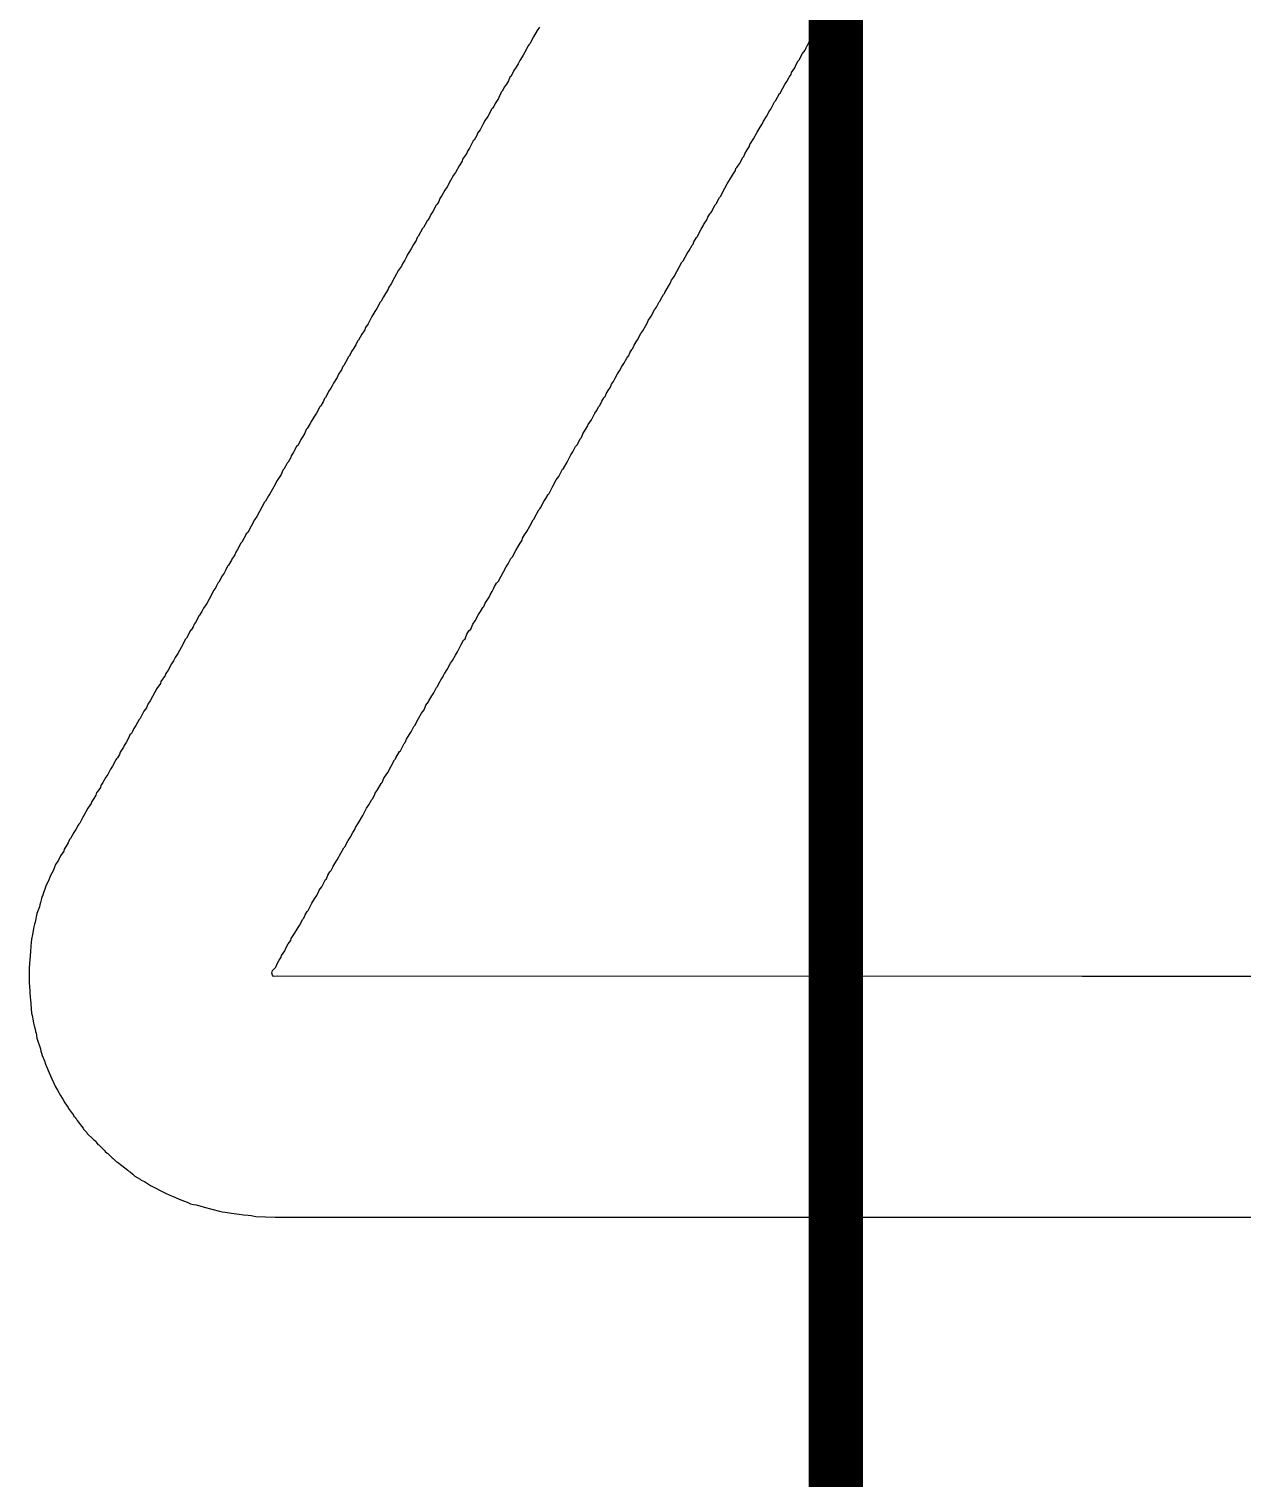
# Model space of a CAD drawing. Header units: inches. Extents: x 0 to 198, y 0 to 199.
# Drawn here: x 3.1635 to 3.2747, y 0.984 to 1.1169 of the extents above; entities that cross this region are included whole.
import ezdxf

# ---------------------------------------------------------------- set-up
doc = ezdxf.new("R2010")
doc.units = ezdxf.units.IN
doc.header["$MEASUREMENT"] = 0
doc.layers.add('Bottom Overlay', color=54, linetype='Continuous')
doc.layers.add('Top Overlay', color=2, linetype='Continuous')

# ---------------------------------------------------------------- blocks, each defined once
blk = doc.blocks.new('G5RL_1A_E_HR_DC5_215')
at = {"layer": 'Top Overlay'}
blk.add_lwpolyline([(0.55905, 0.25199, 0.005, 0.005, 0), (-0.58268, 0.25199, 0.005, 0.005, 0)], format="xyseb", dxfattribs=at)
blk.add_lwpolyline([(0.55905, 0.25199, 0.005, 0.005, 0), (-0.58268, 0.25199, 0.005, 0.005, 0)], format="xyseb", dxfattribs=at)

msp = doc.modelspace()

# ---------------------------------------------------------------- linework, layer by layer
at = {"layer": 'Bottom Overlay'}
for p, q in [((3.21004, 1.11675), (3.20973, 1.11617)), ((3.21026, 1.11706), (3.21004, 1.11675)), ((3.23523, 1.11613), (3.23532, 1.11622)), ((3.23532, 1.11622), (3.23536, 1.11631)), ((3.23536, 1.11631), (3.23558, 1.1167)), ((3.23558, 1.1167), (3.23581, 1.11701)), ((3.20924, 1.11533), (3.20893, 1.11476)), ((3.20929, 1.11542), (3.20924, 1.11533)), ((3.20938, 1.11551), (3.20929, 1.11542)), ((3.20973, 1.11617), (3.20938, 1.11551)), ((3.23439, 1.11462), (3.23461, 1.11493)), ((3.23461, 1.11493), (3.2347, 1.11515)), ((3.2347, 1.11515), (3.23488, 1.11546)), ((3.23488, 1.11546), (3.23523, 1.11613)), ((3.20831, 1.11369), (3.20814, 1.11338)), ((3.20845, 1.114), (3.20831, 1.11369)), ((3.20854, 1.11409), (3.20845, 1.114)), ((3.20876, 1.11449), (3.20854, 1.11409)), ((3.20893, 1.11476), (3.20876, 1.11449)), ((3.23366, 1.11332), (3.23377, 1.11356)), ((3.23377, 1.11356), (3.23399, 1.11396)), ((3.23399, 1.11396), (3.23408, 1.11405)), ((3.23408, 1.11405), (3.23439, 1.11462)), ((3.20756, 1.11245), (3.20743, 1.11214)), ((3.20763, 1.11252), (3.20756, 1.11245)), ((3.2078, 1.11279), (3.20763, 1.11252)), ((3.20792, 1.11307), (3.2078, 1.11279)), ((3.20814, 1.11338), (3.20792, 1.11307)), ((3.23293, 1.11206), (3.23315, 1.11245)), ((3.23315, 1.11245), (3.23333, 1.11272)), ((3.23333, 1.11272), (3.23337, 1.1129)), ((3.23337, 1.1129), (3.23366, 1.11332)), ((3.20672, 1.11099), (3.20654, 1.11059)), ((3.20676, 1.11108), (3.20672, 1.11099)), ((3.20685, 1.11117), (3.20676, 1.11108)), ((3.20707, 1.11157), (3.20685, 1.11117)), ((3.20725, 1.11183), (3.20707, 1.11157)), ((3.20743, 1.11214), (3.20725, 1.11183)), ((3.23191, 1.11029), (3.23226, 1.11095)), ((3.23226, 1.11095), (3.23235, 1.11104)), ((3.23235, 1.11104), (3.2324, 1.11113)), ((3.2324, 1.11113), (3.23275, 1.11179)), ((3.23275, 1.11179), (3.23293, 1.11206)), ((3.20597, 1.10962), (3.20588, 1.10953)), ((3.20608, 1.10978), (3.20597, 1.10962)), ((3.20619, 1.11006), (3.20608, 1.10978)), ((3.2065, 1.11051), (3.20619, 1.11006)), ((3.20654, 1.11059), (3.2065, 1.11051)), ((3.23147, 1.10953), (3.23182, 1.1102)), ((3.23182, 1.1102), (3.23191, 1.11029)), ((3.2053, 1.10851), (3.20508, 1.10812)), ((3.20552, 1.10887), (3.2053, 1.10851)), ((3.20583, 1.10944), (3.20552, 1.10887)), ((3.20588, 1.10953), (3.20583, 1.10944)), ((3.23071, 1.1082), (3.2308, 1.10843)), ((3.2308, 1.10843), (3.23109, 1.10885)), ((3.23109, 1.10885), (3.23136, 1.10938)), ((3.23136, 1.10938), (3.23147, 1.10953)), ((3.20451, 1.1071), (3.20429, 1.1067)), ((3.20459, 1.10732), (3.20451, 1.1071)), ((3.20482, 1.10763), (3.20459, 1.10732)), ((3.20508, 1.10812), (3.20482, 1.10763)), ((3.2299, 1.10681), (3.23023, 1.10741)), ((3.23023, 1.10741), (3.23049, 1.10789)), ((3.23049, 1.10789), (3.23071, 1.1082)), ((3.20367, 1.10568), (3.20362, 1.1055)), ((3.20384, 1.10595), (3.20367, 1.10568)), ((3.2042, 1.10661), (3.20384, 1.10595)), ((3.20429, 1.1067), (3.2042, 1.10661)), ((3.22908, 1.10542), (3.2293, 1.10581)), ((3.2293, 1.10581), (3.22948, 1.10608)), ((3.22948, 1.10608), (3.22956, 1.1063)), ((3.22956, 1.1063), (3.22961, 1.10639)), ((3.22961, 1.10639), (3.2299, 1.10681)), ((3.20289, 1.10433), (3.20256, 1.10373)), ((3.20318, 1.10475), (3.20289, 1.10433)), ((3.20322, 1.10493), (3.20318, 1.10475)), ((3.2034, 1.10519), (3.20322, 1.10493)), ((3.20362, 1.1055), (3.2034, 1.10519)), ((3.22837, 1.10418), (3.22841, 1.10426)), ((3.22841, 1.10426), (3.22859, 1.10453)), ((3.22859, 1.10453), (3.2289, 1.10511)), ((3.2289, 1.10511), (3.22899, 1.10519)), ((3.22899, 1.10519), (3.22908, 1.10542)), ((3.20212, 1.10298), (3.20181, 1.1024)), ((3.20238, 1.10347), (3.20212, 1.10298)), ((3.20256, 1.10373), (3.20238, 1.10347)), ((3.22748, 1.10267), (3.22779, 1.10316)), ((3.22779, 1.10316), (3.22806, 1.10364)), ((3.22806, 1.10364), (3.22824, 1.10391)), ((3.22824, 1.10391), (3.22828, 1.10409)), ((3.22828, 1.10409), (3.22837, 1.10418)), ((3.20132, 1.10161), (3.20114, 1.10134)), ((3.20158, 1.1021), (3.20132, 1.10161)), ((3.20181, 1.1024), (3.20158, 1.1021)), ((3.22686, 1.10152), (3.22726, 1.10227)), ((3.22726, 1.10227), (3.22748, 1.10267)), ((3.20079, 1.10072), (3.20048, 1.10015)), ((3.20088, 1.10081), (3.20079, 1.10072)), ((3.20103, 1.10105), (3.20088, 1.10081)), ((3.20114, 1.10134), (3.20103, 1.10105)), ((3.22602, 1.1001), (3.22638, 1.10077)), ((3.22638, 1.10077), (3.22646, 1.10086)), ((3.22646, 1.10086), (3.22677, 1.10143)), ((3.22677, 1.10143), (3.22686, 1.10152)), ((3.1999, 1.09917), (3.19964, 1.09869)), ((3.19995, 1.09926), (3.1999, 1.09917)), ((3.20004, 1.09935), (3.19995, 1.09926)), ((3.20019, 1.09959), (3.20004, 1.09935)), ((3.2003, 1.09988), (3.20019, 1.09959)), ((3.20048, 1.10015), (3.2003, 1.09988)), ((3.22531, 1.09891), (3.22562, 1.09939)), ((3.22562, 1.09939), (3.22571, 1.09962)), ((3.22571, 1.09962), (3.22589, 1.09993)), ((3.22589, 1.09993), (3.22598, 1.10001)), ((3.22598, 1.10001), (3.22602, 1.1001)), ((3.19906, 1.09776), (3.19895, 1.09747)), ((3.19915, 1.09784), (3.19906, 1.09776)), ((3.19955, 1.0986), (3.19915, 1.09784)), ((3.19964, 1.09869), (3.19955, 1.0986)), ((3.22443, 1.09736), (3.22465, 1.09776)), ((3.22465, 1.09776), (3.22474, 1.09784)), ((3.22474, 1.09784), (3.22478, 1.09793)), ((3.22478, 1.09793), (3.22509, 1.09851)), ((3.22509, 1.09851), (3.22527, 1.09882)), ((3.22527, 1.09882), (3.22531, 1.09891)), ((3.19835, 1.09647), (3.19818, 1.09621)), ((3.19853, 1.09678), (3.19835, 1.09647)), ((3.19873, 1.09711), (3.19853, 1.09678)), ((3.19895, 1.09747), (3.19873, 1.09711)), ((3.22345, 1.09563), (3.22381, 1.0963)), ((3.22381, 1.0963), (3.22399, 1.09656)), ((3.22399, 1.09656), (3.22425, 1.09705)), ((3.22425, 1.09705), (3.22434, 1.09714)), ((3.22434, 1.09714), (3.22443, 1.09736)), ((3.19762, 1.09512), (3.19733, 1.09475)), ((3.19773, 1.09541), (3.19762, 1.09512)), ((3.19791, 1.09568), (3.19773, 1.09541)), ((3.19809, 1.09599), (3.19791, 1.09568)), ((3.19818, 1.09621), (3.19809, 1.09599)), ((3.22261, 1.09417), (3.22332, 1.0955)), ((3.22332, 1.0955), (3.22345, 1.09563)), ((3.19698, 1.09408), (3.19667, 1.09351)), ((3.19733, 1.09475), (3.19698, 1.09408)), ((3.22226, 1.09355), (3.22237, 1.09384)), ((3.22237, 1.09384), (3.22255, 1.0941)), ((3.22255, 1.0941), (3.22261, 1.09417)), ((3.19596, 1.09231), (3.19574, 1.09191)), ((3.1964, 1.09302), (3.19596, 1.09231)), ((3.19645, 1.0932), (3.1964, 1.09302)), ((3.19667, 1.09351), (3.19645, 1.0932)), ((3.22137, 1.09205), (3.22164, 1.09253)), ((3.22164, 1.09253), (3.22173, 1.09262)), ((3.22173, 1.09262), (3.22177, 1.09271)), ((3.22177, 1.09271), (3.22208, 1.09329)), ((3.22208, 1.09329), (3.22226, 1.09355)), ((3.19517, 1.09098), (3.1949, 1.0905)), ((3.19534, 1.09125), (3.19517, 1.09098)), ((3.19565, 1.09182), (3.19534, 1.09125)), ((3.19574, 1.09191), (3.19565, 1.09182)), ((3.22049, 1.09054), (3.2208, 1.09112)), ((3.2208, 1.09112), (3.22098, 1.09138)), ((3.22098, 1.09138), (3.22124, 1.09187)), ((3.22124, 1.09187), (3.22133, 1.09196)), ((3.22133, 1.09196), (3.22137, 1.09205)), ((3.19455, 1.08983), (3.19432, 1.08952)), ((3.1949, 1.0905), (3.19455, 1.08983)), ((3.21974, 1.08921), (3.22, 1.0897)), ((3.22, 1.0897), (3.22018, 1.08996)), ((3.22018, 1.08996), (3.22022, 1.09014)), ((3.22022, 1.09014), (3.22044, 1.09045)), ((3.22044, 1.09045), (3.22049, 1.09054)), ((3.19366, 1.08833), (3.19357, 1.08824)), ((3.19397, 1.0889), (3.19366, 1.08833)), ((3.19419, 1.08921), (3.19397, 1.0889)), ((3.19424, 1.0893), (3.19419, 1.08921)), ((3.19432, 1.08952), (3.19424, 1.0893)), ((3.2192, 1.08828), (3.21925, 1.08837)), ((3.21925, 1.08837), (3.21956, 1.08895)), ((3.21956, 1.08895), (3.21974, 1.08921)), ((3.19295, 1.08709), (3.19282, 1.08687)), ((3.19304, 1.08731), (3.19295, 1.08709)), ((3.19326, 1.08762), (3.19304, 1.08731)), ((3.19344, 1.08793), (3.19326, 1.08762)), ((3.19357, 1.08824), (3.19344, 1.08793)), ((3.21845, 1.08695), (3.21854, 1.08718)), ((3.21854, 1.08718), (3.21872, 1.08749)), ((3.21872, 1.08749), (3.21881, 1.08757)), ((3.21881, 1.08757), (3.21885, 1.08766)), ((3.21885, 1.08766), (3.21894, 1.08788)), ((3.21894, 1.08788), (3.21912, 1.08819)), ((3.21912, 1.08819), (3.2192, 1.08828)), ((3.19224, 1.08594), (3.19211, 1.08563)), ((3.19233, 1.08602), (3.19224, 1.08594)), ((3.19269, 1.08669), (3.19233, 1.08602)), ((3.19273, 1.08678), (3.19269, 1.08669)), ((3.19282, 1.08687), (3.19273, 1.08678)), ((3.21761, 1.08554), (3.21783, 1.08594)), ((3.21783, 1.08594), (3.21801, 1.0862)), ((3.21801, 1.0862), (3.21827, 1.08669)), ((3.21827, 1.08669), (3.21845, 1.08695)), ((3.19138, 1.08441), (3.19127, 1.08417)), ((3.19167, 1.08483), (3.19138, 1.08441)), ((3.19171, 1.08492), (3.19167, 1.08483)), ((3.19184, 1.08523), (3.19171, 1.08492)), ((3.19207, 1.08554), (3.19184, 1.08523)), ((3.19211, 1.08563), (3.19207, 1.08554)), ((3.21677, 1.08403), (3.21688, 1.08432)), ((3.21688, 1.08432), (3.21704, 1.08456)), ((3.21704, 1.08456), (3.21721, 1.08487)), ((3.21721, 1.08487), (3.21743, 1.08527)), ((3.21743, 1.08527), (3.21761, 1.08554)), ((3.19056, 1.08301), (3.19043, 1.0827)), ((3.19065, 1.0831), (3.19056, 1.08301)), ((3.1908, 1.08335), (3.19065, 1.0831)), ((3.19092, 1.08363), (3.1908, 1.08335)), ((3.19114, 1.08394), (3.19092, 1.08363)), ((3.19127, 1.08417), (3.19114, 1.08394)), ((3.21597, 1.08275), (3.21615, 1.08306)), ((3.21615, 1.08306), (3.21628, 1.08319)), ((3.21628, 1.08319), (3.21637, 1.08341)), ((3.21637, 1.08341), (3.21655, 1.08372)), ((3.21655, 1.08372), (3.21677, 1.08403)), ((3.19012, 1.08222), (3.18981, 1.08164)), ((3.19021, 1.08231), (3.19012, 1.08222)), ((3.19043, 1.0827), (3.19021, 1.08231)), ((3.21535, 1.08164), (3.21549, 1.08186)), ((3.21549, 1.08186), (3.21571, 1.08226)), ((3.21571, 1.08226), (3.2158, 1.08235)), ((3.2158, 1.08235), (3.21597, 1.08275)), ((3.18923, 1.08071), (3.18897, 1.08023)), ((3.18941, 1.08098), (3.18923, 1.08071)), ((3.18959, 1.08129), (3.18941, 1.08098)), ((3.18981, 1.08164), (3.18959, 1.08129)), ((3.21447, 1.08014), (3.21469, 1.08049)), ((3.21469, 1.08049), (3.21473, 1.08062)), ((3.21473, 1.08062), (3.21502, 1.08104)), ((3.21502, 1.08104), (3.21535, 1.08164)), ((3.18839, 1.07925), (3.18828, 1.07896)), ((3.18857, 1.07952), (3.18839, 1.07925)), ((3.18875, 1.07983), (3.18857, 1.07952)), ((3.18888, 1.08014), (3.18875, 1.07983)), ((3.18897, 1.08023), (3.18888, 1.08014)), ((3.21371, 1.07876), (3.21402, 1.07934)), ((3.21402, 1.07934), (3.21411, 1.07943)), ((3.21411, 1.07943), (3.21425, 1.07974)), ((3.21425, 1.07974), (3.21447, 1.08014)), ((3.18751, 1.07775), (3.18746, 1.07757)), ((3.18768, 1.07801), (3.18751, 1.07775)), ((3.18799, 1.07859), (3.18768, 1.07801)), ((3.1881, 1.0787), (3.18799, 1.07859)), ((3.18828, 1.07896), (3.1881, 1.0787)), ((3.21279, 1.07717), (3.21314, 1.07783)), ((3.21314, 1.07783), (3.21332, 1.0781)), ((3.21332, 1.0781), (3.21358, 1.07859)), ((3.21358, 1.07859), (3.21367, 1.07868)), ((3.21367, 1.07868), (3.21371, 1.07876)), ((3.18675, 1.07642), (3.18658, 1.07602)), ((3.18684, 1.07651), (3.18675, 1.07642)), ((3.18711, 1.07699), (3.18684, 1.07651)), ((3.18715, 1.07708), (3.18711, 1.07699)), ((3.18724, 1.07717), (3.18715, 1.07708)), ((3.18746, 1.07757), (3.18724, 1.07717)), ((3.21203, 1.07584), (3.21239, 1.07651)), ((3.21239, 1.07651), (3.21248, 1.07659)), ((3.21248, 1.07659), (3.21279, 1.07717)), ((3.18622, 1.07549), (3.18591, 1.07491)), ((3.18653, 1.07593), (3.18622, 1.07549)), ((3.18658, 1.07602), (3.18653, 1.07593)), ((3.2115, 1.07496), (3.21181, 1.07553)), ((3.21181, 1.07553), (3.21203, 1.07584)), ((3.18543, 1.07407), (3.18516, 1.07358)), ((3.18547, 1.07416), (3.18543, 1.07407)), ((3.18556, 1.07425), (3.18547, 1.07416)), ((3.18591, 1.07491), (3.18556, 1.07425)), ((3.21066, 1.07354), (3.21084, 1.07381)), ((3.21084, 1.07381), (3.21106, 1.0742)), ((3.21106, 1.0742), (3.21115, 1.07429)), ((3.21115, 1.07429), (3.2115, 1.07496)), ((3.18507, 1.0735), (3.18436, 1.07217)), ((3.18516, 1.07358), (3.18507, 1.0735)), ((3.20982, 1.07204), (3.21022, 1.07279)), ((3.21022, 1.07279), (3.21031, 1.07288)), ((3.21031, 1.07288), (3.21035, 1.07296)), ((3.21035, 1.07296), (3.21066, 1.07354)), ((3.18414, 1.07186), (3.18352, 1.07071)), ((3.18436, 1.07217), (3.18414, 1.07186)), ((3.20911, 1.0708), (3.20938, 1.07128)), ((3.20938, 1.07128), (3.20969, 1.07186)), ((3.20969, 1.07186), (3.20977, 1.07195)), ((3.20977, 1.07195), (3.20982, 1.07204)), ((3.1829, 1.06973), (3.18259, 1.06916)), ((3.18299, 1.06982), (3.1829, 1.06973)), ((3.18335, 1.07049), (3.18299, 1.06982)), ((3.18339, 1.07057), (3.18335, 1.07049)), ((3.18352, 1.07071), (3.18339, 1.07057)), ((3.20831, 1.06942), (3.20849, 1.06973)), ((3.20849, 1.06973), (3.20867, 1.07)), ((3.20867, 1.07), (3.20871, 1.07018)), ((3.20871, 1.07018), (3.20889, 1.07049)), ((3.20889, 1.07049), (3.20911, 1.0708)), ((3.18228, 1.06858), (3.18206, 1.06827)), ((3.18233, 1.06867), (3.18228, 1.06858)), ((3.18242, 1.06889), (3.18233, 1.06867)), ((3.18259, 1.06916), (3.18242, 1.06889)), ((3.20765, 1.06832), (3.20774, 1.0684)), ((3.20774, 1.0684), (3.20778, 1.06849)), ((3.20778, 1.06849), (3.20809, 1.06907)), ((3.20809, 1.06907), (3.20831, 1.06942)), ((3.18149, 1.06721), (3.18135, 1.06699)), ((3.18166, 1.06761), (3.18149, 1.06721)), ((3.18175, 1.0677), (3.18166, 1.06761)), ((3.18202, 1.06818), (3.18175, 1.0677)), ((3.18206, 1.06827), (3.18202, 1.06818)), ((3.2065, 1.06624), (3.20721, 1.06756)), ((3.20721, 1.06756), (3.20738, 1.06783)), ((3.20738, 1.06783), (3.20765, 1.06832)), ((3.18064, 1.06575), (3.1806, 1.06566)), ((3.18078, 1.06606), (3.18064, 1.06575)), ((3.18087, 1.06615), (3.18078, 1.06606)), ((3.18118, 1.06672), (3.18087, 1.06615)), ((3.18135, 1.06699), (3.18118, 1.06672)), ((3.20606, 1.06553), (3.20614, 1.06575)), ((3.20614, 1.06575), (3.20632, 1.06606)), ((3.20632, 1.06606), (3.2065, 1.06624)), ((3.1802, 1.065), (3.17976, 1.0642)), ((3.18029, 1.06522), (3.1802, 1.065)), ((3.1804, 1.06542), (3.18029, 1.06522)), ((3.1806, 1.06566), (3.1804, 1.06542)), ((3.20535, 1.06433), (3.20566, 1.06477)), ((3.20566, 1.06477), (3.20575, 1.065)), ((3.20575, 1.065), (3.20592, 1.06531)), ((3.20592, 1.06531), (3.20606, 1.06553)), ((3.17909, 1.06314), (3.17905, 1.06305)), ((3.17932, 1.06345), (3.17909, 1.06314)), ((3.17947, 1.06378), (3.17932, 1.06345)), ((3.17976, 1.0642), (3.17947, 1.06378)), ((3.20437, 1.06261), (3.20468, 1.06318)), ((3.20468, 1.06318), (3.20486, 1.06345)), ((3.20486, 1.06345), (3.20508, 1.06384)), ((3.20508, 1.06384), (3.20517, 1.06393)), ((3.20517, 1.06393), (3.2053, 1.06424)), ((3.2053, 1.06424), (3.20535, 1.06433)), ((3.17834, 1.06176), (3.17825, 1.06168)), ((3.17852, 1.06207), (3.17834, 1.06176)), ((3.17861, 1.0623), (3.17852, 1.06207)), ((3.17879, 1.06256), (3.17861, 1.0623)), ((3.17905, 1.06305), (3.17879, 1.06256)), ((3.2038, 1.06168), (3.20398, 1.06185)), ((3.20398, 1.06185), (3.20409, 1.06214)), ((3.20409, 1.06214), (3.20415, 1.0623)), ((3.20415, 1.0623), (3.20437, 1.06261)), ((3.17781, 1.06092), (3.17741, 1.06017)), ((3.1779, 1.06101), (3.17781, 1.06092)), ((3.17821, 1.06159), (3.1779, 1.06101)), ((3.17825, 1.06168), (3.17821, 1.06159)), ((3.20274, 1.05977), (3.20309, 1.06044)), ((3.20309, 1.06044), (3.20331, 1.06083)), ((3.20331, 1.06083), (3.20344, 1.06097)), ((3.20344, 1.06097), (3.20349, 1.06106)), ((3.20349, 1.06106), (3.20362, 1.06137)), ((3.20362, 1.06137), (3.2038, 1.06168)), ((3.17688, 1.05924), (3.1767, 1.05893)), ((3.17693, 1.05933), (3.17688, 1.05924)), ((3.1771, 1.0596), (3.17693, 1.05933)), ((3.17741, 1.06017), (3.1771, 1.0596)), ((3.20229, 1.05898), (3.20256, 1.05946)), ((3.20256, 1.05946), (3.20274, 1.05977)), ((3.176, 1.05778), (3.17595, 1.0576)), ((3.17622, 1.05809), (3.176, 1.05778)), ((3.17653, 1.05867), (3.17622, 1.05809)), ((3.1767, 1.05893), (3.17653, 1.05867)), ((3.20154, 1.05774), (3.20158, 1.05782)), ((3.20158, 1.05782), (3.20181, 1.05813)), ((3.20181, 1.05813), (3.20212, 1.05871)), ((3.20212, 1.05871), (3.20229, 1.05898)), ((3.17551, 1.05685), (3.1752, 1.05641)), ((3.17555, 1.05703), (3.17551, 1.05685)), ((3.17595, 1.0576), (3.17555, 1.05703)), ((3.20057, 1.05601), (3.20083, 1.0565)), ((3.20083, 1.0565), (3.20092, 1.05658)), ((3.20092, 1.05658), (3.20101, 1.05681)), ((3.20101, 1.05681), (3.20127, 1.05729)), ((3.20127, 1.05729), (3.20141, 1.05743)), ((3.20141, 1.05743), (3.20154, 1.05774)), ((3.17458, 1.05526), (3.17436, 1.05495)), ((3.1752, 1.05641), (3.17458, 1.05526)), ((3.19986, 1.05486), (3.20008, 1.05517)), ((3.20008, 1.05517), (3.20012, 1.05526)), ((3.20012, 1.05526), (3.20039, 1.05574)), ((3.20039, 1.05574), (3.20057, 1.05601)), ((3.174, 1.05433), (3.17365, 1.05366)), ((3.17423, 1.05464), (3.174, 1.05433)), ((3.17427, 1.05473), (3.17423, 1.05464)), ((3.17436, 1.05495), (3.17427, 1.05473)), ((3.19919, 1.05366), (3.19946, 1.05415)), ((3.19946, 1.05415), (3.19968, 1.05446)), ((3.19968, 1.05446), (3.19981, 1.05477)), ((3.19981, 1.05477), (3.19986, 1.05486)), ((3.17296, 1.05245), (3.17285, 1.05229)), ((3.17307, 1.05273), (3.17296, 1.05245)), ((3.17325, 1.053), (3.17307, 1.05273)), ((3.17356, 1.05357), (3.17325, 1.053)), ((3.17365, 1.05366), (3.17356, 1.05357)), ((3.19831, 1.05216), (3.19849, 1.05242)), ((3.19849, 1.05242), (3.19875, 1.05291)), ((3.19875, 1.05291), (3.19884, 1.053)), ((3.19884, 1.053), (3.19919, 1.05366)), ((3.17219, 1.05118), (3.17214, 1.05101)), ((3.17237, 1.05145), (3.17219, 1.05118)), ((3.17259, 1.05185), (3.17237, 1.05145)), ((3.17272, 1.05216), (3.17259, 1.05185)), ((3.17285, 1.05229), (3.17272, 1.05216)), ((3.19751, 1.0507), (3.19787, 1.05136)), ((3.19787, 1.05136), (3.19795, 1.05145)), ((3.19795, 1.05145), (3.19809, 1.05176)), ((3.19809, 1.05176), (3.19831, 1.05216)), ((3.17144, 1.04986), (3.17113, 1.04928)), ((3.17148, 1.04994), (3.17144, 1.04986)), ((3.17157, 1.05003), (3.17148, 1.04994)), ((3.17175, 1.05034), (3.17157, 1.05003)), ((3.17183, 1.05056), (3.17175, 1.05034)), ((3.17214, 1.05101), (3.17183, 1.05056)), ((3.19636, 1.0487), (3.19698, 1.04986)), ((3.19698, 1.04986), (3.19707, 1.04994)), ((3.19707, 1.04994), (3.19711, 1.05003)), ((3.19711, 1.05003), (3.19742, 1.05061)), ((3.19742, 1.05061), (3.19751, 1.0507)), ((3.17068, 1.04853), (3.17051, 1.04826)), ((3.17095, 1.04901), (3.17068, 1.04853)), ((3.17113, 1.04928), (3.17095, 1.04901)), ((3.19605, 1.04826), (3.19636, 1.0487)), ((3.17002, 1.04733), (3.16973, 1.04691)), ((3.17006, 1.04751), (3.17002, 1.04733)), ((3.17024, 1.04777), (3.17006, 1.04751)), ((3.17051, 1.04826), (3.17024, 1.04777)), ((3.19521, 1.0468), (3.19543, 1.04711)), ((3.19543, 1.04711), (3.19574, 1.04769)), ((3.19574, 1.04769), (3.19583, 1.04777)), ((3.19583, 1.04777), (3.19601, 1.04817)), ((3.19601, 1.04817), (3.19605, 1.04826)), ((3.16918, 1.04587), (3.16887, 1.04543)), ((3.16922, 1.04605), (3.16918, 1.04587)), ((3.1694, 1.04631), (3.16922, 1.04605)), ((3.16958, 1.04662), (3.1694, 1.04631)), ((3.16967, 1.04685), (3.16958, 1.04662)), ((3.16973, 1.04691), (3.16967, 1.04685)), ((3.19463, 1.04574), (3.1949, 1.04623)), ((3.1949, 1.04623), (3.19499, 1.04631)), ((3.19499, 1.04631), (3.19517, 1.04671)), ((3.19517, 1.04671), (3.19521, 1.0468)), ((3.16838, 1.04454), (3.16812, 1.04406)), ((3.16851, 1.04476), (3.16838, 1.04454)), ((3.16887, 1.04543), (3.16851, 1.04476)), ((3.19368, 1.04408), (3.19406, 1.04476)), ((3.19406, 1.04476), (3.19441, 1.04543)), ((3.19441, 1.04543), (3.19463, 1.04574)), ((3.16758, 1.04321), (3.16727, 1.04264)), ((3.16776, 1.04348), (3.16758, 1.04321)), ((3.16798, 1.04388), (3.16776, 1.04348)), ((3.16803, 1.04397), (3.16798, 1.04388)), ((3.16812, 1.04406), (3.16803, 1.04397)), ((3.19291, 1.04273), (3.19317, 1.04321)), ((3.19317, 1.04321), (3.19335, 1.04348)), ((3.19335, 1.04348), (3.19339, 1.04366)), ((3.19339, 1.04366), (3.19368, 1.04408)), ((3.16688, 1.04193), (3.1667, 1.04167)), ((3.16705, 1.04224), (3.16688, 1.04193)), ((3.16719, 1.04255), (3.16705, 1.04224)), ((3.16727, 1.04264), (3.16719, 1.04255)), ((3.19207, 1.04131), (3.19233, 1.0418)), ((3.19233, 1.0418), (3.19242, 1.04189)), ((3.19242, 1.04189), (3.19273, 1.04246)), ((3.19273, 1.04246), (3.19291, 1.04273)), ((3.16612, 1.04056), (3.1659, 1.04025)), ((3.16617, 1.04065), (3.16612, 1.04056)), ((3.16635, 1.04105), (3.16617, 1.04065)), ((3.16665, 1.04149), (3.16635, 1.04105)), ((3.1667, 1.04167), (3.16665, 1.04149)), ((3.19136, 1.04012), (3.19171, 1.04069)), ((3.19171, 1.04069), (3.19207, 1.04131)), ((3.16542, 1.03919), (3.16526, 1.03877)), ((3.1657, 1.03974), (3.16542, 1.03919)), ((3.16581, 1.04003), (3.1657, 1.03974)), ((3.1659, 1.04025), (3.16581, 1.04003)), ((3.19074, 1.03896), (3.19087, 1.03927)), ((3.19087, 1.03927), (3.19105, 1.03958)), ((3.19105, 1.03958), (3.19118, 1.03972)), ((3.19118, 1.03972), (3.19131, 1.04003)), ((3.19131, 1.04003), (3.19136, 1.04012)), ((3.16502, 1.03826), (3.16477, 1.03757)), ((3.16506, 1.03843), (3.16502, 1.03826)), ((3.16526, 1.03877), (3.16506, 1.03843)), ((3.18985, 1.03742), (3.19003, 1.03781)), ((3.19003, 1.03781), (3.19007, 1.0379)), ((3.19007, 1.0379), (3.1903, 1.03821)), ((3.1903, 1.03821), (3.19065, 1.03888)), ((3.19065, 1.03888), (3.19074, 1.03896)), ((3.16446, 1.03655), (3.16442, 1.03638)), ((3.16451, 1.03677), (3.16446, 1.03655)), ((3.1646, 1.03713), (3.16451, 1.03677)), ((3.16468, 1.03735), (3.1646, 1.03713)), ((3.16471, 1.03737), (3.16468, 1.03735)), ((3.16477, 1.03757), (3.16471, 1.03737)), ((3.18906, 1.03604), (3.18941, 1.03671)), ((3.18941, 1.03671), (3.18963, 1.03711)), ((3.18963, 1.03711), (3.18985, 1.03742)), ((3.16409, 1.03529), (3.16402, 1.03496)), ((3.16413, 1.03547), (3.16409, 1.03529)), ((3.16418, 1.03578), (3.16413, 1.03547)), ((3.16442, 1.03638), (3.16418, 1.03578)), ((3.18826, 1.03467), (3.18857, 1.03525)), ((3.18857, 1.03525), (3.18866, 1.03533)), ((3.18866, 1.03533), (3.18879, 1.03564)), ((3.18879, 1.03564), (3.18897, 1.03595)), ((3.18897, 1.03595), (3.18906, 1.03604)), ((3.16378, 1.03383), (3.16371, 1.03341)), ((3.16387, 1.03436), (3.16378, 1.03383)), ((3.16391, 1.03454), (3.16387, 1.03436)), ((3.16398, 1.03478), (3.16391, 1.03454)), ((3.16402, 1.03496), (3.16398, 1.03478)), ((3.18751, 1.03348), (3.18782, 1.03392)), ((3.18782, 1.03392), (3.18813, 1.03449)), ((3.18813, 1.03449), (3.18821, 1.03458)), ((3.18821, 1.03458), (3.18826, 1.03467)), ((3.16364, 1.03281), (3.1636, 1.03224)), ((3.16371, 1.03341), (3.16364, 1.03281)), ((3.18691, 1.03235), (3.18702, 1.03259)), ((3.18702, 1.03259), (3.18724, 1.03299)), ((3.18724, 1.03299), (3.18746, 1.0333)), ((3.18746, 1.0333), (3.18751, 1.03348)), ((3.16356, 1.03193), (3.16349, 1.0308)), ((3.1636, 1.03224), (3.16356, 1.03193)), ((3.18618, 1.03108), (3.1864, 1.03148)), ((3.1864, 1.03148), (3.18658, 1.03175)), ((3.18658, 1.03175), (3.18662, 1.03193)), ((3.18662, 1.03193), (3.18691, 1.03235)), ((3.16349, 1.0308), (3.16347, 1.02931)), ((3.18574, 1.03029), (3.1858, 1.03053)), ((3.18578, 1.03011), (3.18574, 1.03029)), ((3.18589, 1.03), (3.18578, 1.03011)), ((3.1858, 1.03053), (3.18602, 1.0308)), ((3.18622, 1.03002), (3.18589, 1.03)), ((3.18602, 1.0308), (3.18609, 1.03086)), ((3.18609, 1.03086), (3.18618, 1.03108)), ((3.26, 1.03), (3.18622, 1.03002)), ((3.38476, 1.03), (3.26, 1.03)), ((3.16347, 1.02931), (3.16351, 1.02918)), ((3.16351, 1.02918), (3.16356, 1.02803)), ((3.16356, 1.02803), (3.1636, 1.0279)), ((3.1636, 1.0279), (3.16367, 1.02703)), ((3.16367, 1.02703), (3.16371, 1.02664)), ((3.16371, 1.02664), (3.16376, 1.02641)), ((3.16376, 1.02641), (3.16384, 1.02593)), ((3.16384, 1.02593), (3.16389, 1.02571)), ((3.16389, 1.02571), (3.16395, 1.02546)), ((3.16395, 1.02546), (3.16402, 1.02517)), ((3.16402, 1.02517), (3.16407, 1.02495)), ((3.16407, 1.02495), (3.16411, 1.02478)), ((3.16411, 1.02478), (3.1642, 1.02433)), ((3.1642, 1.02433), (3.16424, 1.02416)), ((3.16424, 1.02416), (3.16446, 1.02354)), ((3.16446, 1.02354), (3.16451, 1.02336)), ((3.16451, 1.02336), (3.16455, 1.02314)), ((3.16455, 1.02314), (3.1646, 1.02296)), ((3.1646, 1.02296), (3.16468, 1.02274)), ((3.16468, 1.02274), (3.16488, 1.02227)), ((3.16488, 1.02227), (3.16497, 1.02196)), ((3.16497, 1.02196), (3.16506, 1.02174)), ((3.16506, 1.02174), (3.16533, 1.02117)), ((3.16533, 1.02117), (3.16544, 1.02088)), ((3.16544, 1.02088), (3.16557, 1.02061)), ((3.16557, 1.02061), (3.1659, 1.01988)), ((3.1659, 1.01988), (3.16608, 1.01957)), ((3.16608, 1.01957), (3.16635, 1.01909)), ((3.16635, 1.01909), (3.16652, 1.01882)), ((3.16652, 1.01882), (3.16657, 1.01873)), ((3.16657, 1.01873), (3.16674, 1.01842)), ((3.16674, 1.01842), (3.16705, 1.01798)), ((3.16705, 1.01798), (3.1671, 1.01789)), ((3.1671, 1.01789), (3.16754, 1.01727)), ((3.16754, 1.01727), (3.16758, 1.01718)), ((3.16758, 1.01718), (3.16772, 1.01705)), ((3.16772, 1.01705), (3.16776, 1.01696)), ((3.16776, 1.01696), (3.16785, 1.01687)), ((3.16785, 1.01687), (3.16789, 1.01679)), ((3.16789, 1.01679), (3.1682, 1.01639)), ((3.1682, 1.01639), (3.16843, 1.01608)), ((3.16843, 1.01608), (3.16847, 1.01599)), ((3.16847, 1.01599), (3.16874, 1.01572)), ((3.16874, 1.01572), (3.16878, 1.01563)), ((3.16878, 1.01563), (3.16938, 1.01504)), ((3.16938, 1.01504), (3.16947, 1.01499)), ((3.16947, 1.01499), (3.16958, 1.01488)), ((3.16958, 1.01488), (3.16962, 1.01479)), ((3.16962, 1.01479), (3.16978, 1.01459)), ((3.16978, 1.01459), (3.16986, 1.01455)), ((3.16986, 1.01455), (3.17035, 1.01406)), ((3.17035, 1.01406), (3.17042, 1.01404)), ((3.17042, 1.01404), (3.17046, 1.01395)), ((3.17046, 1.01395), (3.17062, 1.0138)), ((3.17062, 1.0138), (3.17071, 1.01375)), ((3.17071, 1.01375), (3.1711, 1.01335)), ((3.1711, 1.01335), (3.17119, 1.01331)), ((3.17119, 1.01331), (3.1715, 1.013)), ((3.1715, 1.013), (3.17159, 1.01296)), ((3.17159, 1.01296), (3.17199, 1.01265)), ((3.17199, 1.01265), (3.17254, 1.01223)), ((3.17254, 1.01223), (3.17265, 1.01211)), ((3.17265, 1.01211), (3.17274, 1.01207)), ((3.17274, 1.01207), (3.17299, 1.01187)), ((3.17299, 1.01187), (3.17318, 1.01167)), ((3.17318, 1.01167), (3.17367, 1.01141)), ((3.17367, 1.01141), (3.17376, 1.01132)), ((3.17376, 1.01132), (3.17407, 1.01118)), ((3.17407, 1.01118), (3.17416, 1.01114)), ((3.17416, 1.01114), (3.1746, 1.01083)), ((3.1746, 1.01083), (3.17597, 1.01012)), ((3.17597, 1.01012), (3.17637, 1.00995)), ((3.17637, 1.00995), (3.17668, 1.00981)), ((3.17668, 1.00981), (3.17717, 1.00959)), ((3.17717, 1.00959), (3.17739, 1.0095)), ((3.17739, 1.0095), (3.17781, 1.00935)), ((3.17781, 1.00935), (3.17803, 1.00926)), ((3.17803, 1.00926), (3.17828, 1.00915)), ((3.17828, 1.00915), (3.17856, 1.00908)), ((3.17856, 1.00908), (3.17879, 1.00904)), ((3.17879, 1.00904), (3.17914, 1.00895)), ((3.17914, 1.00895), (3.17952, 1.00884)), ((3.17952, 1.00884), (3.18093, 1.00848)), ((3.18093, 1.00848), (3.18118, 1.00842)), ((3.18118, 1.00842), (3.18144, 1.00837)), ((3.18144, 1.00837), (3.18202, 1.00829)), ((3.18202, 1.00829), (3.18273, 1.0082)), ((3.18273, 1.0082), (3.18312, 1.00815)), ((3.18312, 1.00815), (3.18357, 1.00811)), ((3.18357, 1.00811), (3.18383, 1.00806)), ((3.18383, 1.00806), (3.18427, 1.00798)), ((3.18427, 1.00798), (3.18605, 1.00793)), ((3.18605, 1.00793), (3.41238, 1.00791))]:
    msp.add_line(p, q, dxfattribs=at)

# ---------------------------------------------------------------- block references
at = {"rotation": 270}
msp.add_blockref('G5RL_1A_E_HR_DC5_215', (2.98544, 1.08147), dxfattribs=at)

doc.saveas('drawing.dxf')
